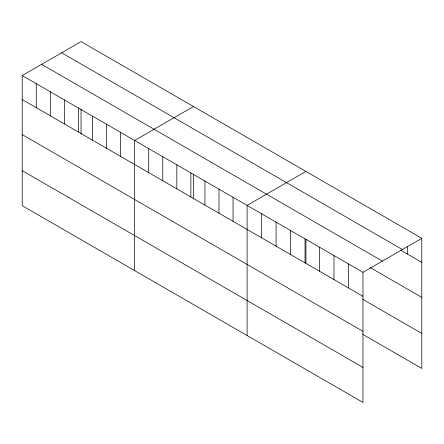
<?xml version="1.0" encoding="UTF-8"?>
<svg xmlns="http://www.w3.org/2000/svg" width="444" height="444" viewBox="0 0 444 444"><rect width="100%" height="100%" fill="white"/><g stroke="black" fill="none" stroke-linecap="round" stroke-linejoin="round"><path stroke-width="0.67" d="M22.2 75.558L362.964 272.294L362.964 402.414L22.2 205.677L22.2 75.558L81.036 41.586L421.8 238.323L421.8 368.442L362.709 334.332M193.49 106.51L134.654 140.482L134.654 270.601M305.938 171.434L247.103 205.406L247.103 335.525M362.964 272.294L421.8 238.323M61.622 52.797L402.386 249.534M400.943 250.311L421.8 262.349M41.614 64.347L382.378 261.083M370.241 267.593L421.8 297.358M22.2 99.584L362.964 296.32M362.709 299.317L421.8 333.433M22.2 134.593L362.964 331.329M22.2 170.663L362.964 367.404M407.32 246.437L407.32 253.99M348.479 263.93L348.479 287.956M333.999 255.572L333.999 279.598M319.514 247.208L319.514 271.234M305.938 239.155L305.938 263.203M305.034 238.85L305.034 262.876M290.548 230.486L290.548 254.512M276.068 222.128L276.068 246.154M261.588 213.764L261.588 237.79M233.044 197.286L233.044 221.312M218.992 189.172L218.992 213.198M204.934 181.058L204.934 205.084M193.49 174.231L193.49 198.945M190.876 172.944L190.876 196.964M176.823 164.824L176.823 188.85M162.765 156.71L162.765 180.736M148.707 148.596L148.707 172.622M120.596 132.362L120.596 156.388M106.538 124.248L106.538 148.274M92.48 116.134L92.48 140.16M81.036 109.307L81.036 134.021M78.427 108.02L78.427 132.046M64.369 99.9L64.369 123.926M50.311 91.786L50.311 115.812M36.258 83.672L36.258 107.698"/></g></svg>
